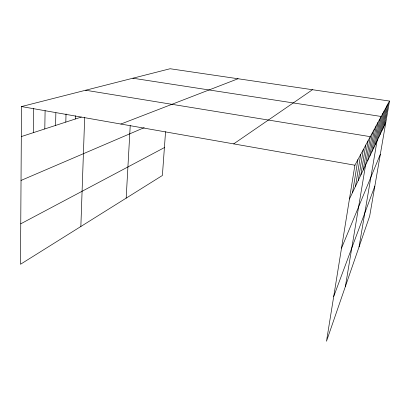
<?xml version="1.0" encoding="UTF-8"?>
<svg xmlns="http://www.w3.org/2000/svg" width="410" height="410" viewBox="0 0 410 410"><rect width="100%" height="100%" fill="white"/><g stroke="black" fill="none" stroke-linecap="round" stroke-linejoin="round"><path stroke-width="0.61" d="M389.5 101.06L354.896 165.209L326.488 341.258L369.687 216.055L389.5 101.06L170.109 68.742L21.499 106.564L20.5 264.265L162.391 175.48L165.558 131.687M33.389 132.655L33.671 108.527M44.798 128.945L45.105 110.618M55.586 125.434L55.862 112.842M65.81 122.108L66.03 113.944M75.512 118.951L75.609 115.815M80.852 226.504L84.685 117.219M126.167 198.148L130.226 125.609M352.564 192.449L357.889 159.654M355.496 186.289L360.692 154.462M358.243 180.508L363.316 149.594M360.831 175.075L365.781 145.022M363.265 169.955L368.103 140.717M345.374 286.534L370.291 136.663L85.634 90.241M367.729 160.561L372.362 132.83M369.784 156.241L374.315 129.206M371.732 152.146L376.17 125.773M373.582 148.256L377.923 122.513M375.34 144.561L379.593 119.423M359.047 246.892L381.182 116.476L132.881 78.218M378.65 137.596L382.74 113.59M380.213 134.306L384.221 110.843M381.705 131.174L385.631 108.225M383.13 128.181L386.978 105.729M384.488 125.322L388.27 103.34M333.714 296.481L374.848 186.099M341.51 248.173L380.321 154.334M349.438 199.029L385.789 122.585M233.685 143.884L312.487 89.713M20.756 223.814L164.41 147.585M21.033 180.436L144.192 127.648M120.878 124.045L238.041 78.751M21.31 136.581L81.272 117.075M21.499 106.564L354.896 165.209"/></g></svg>
